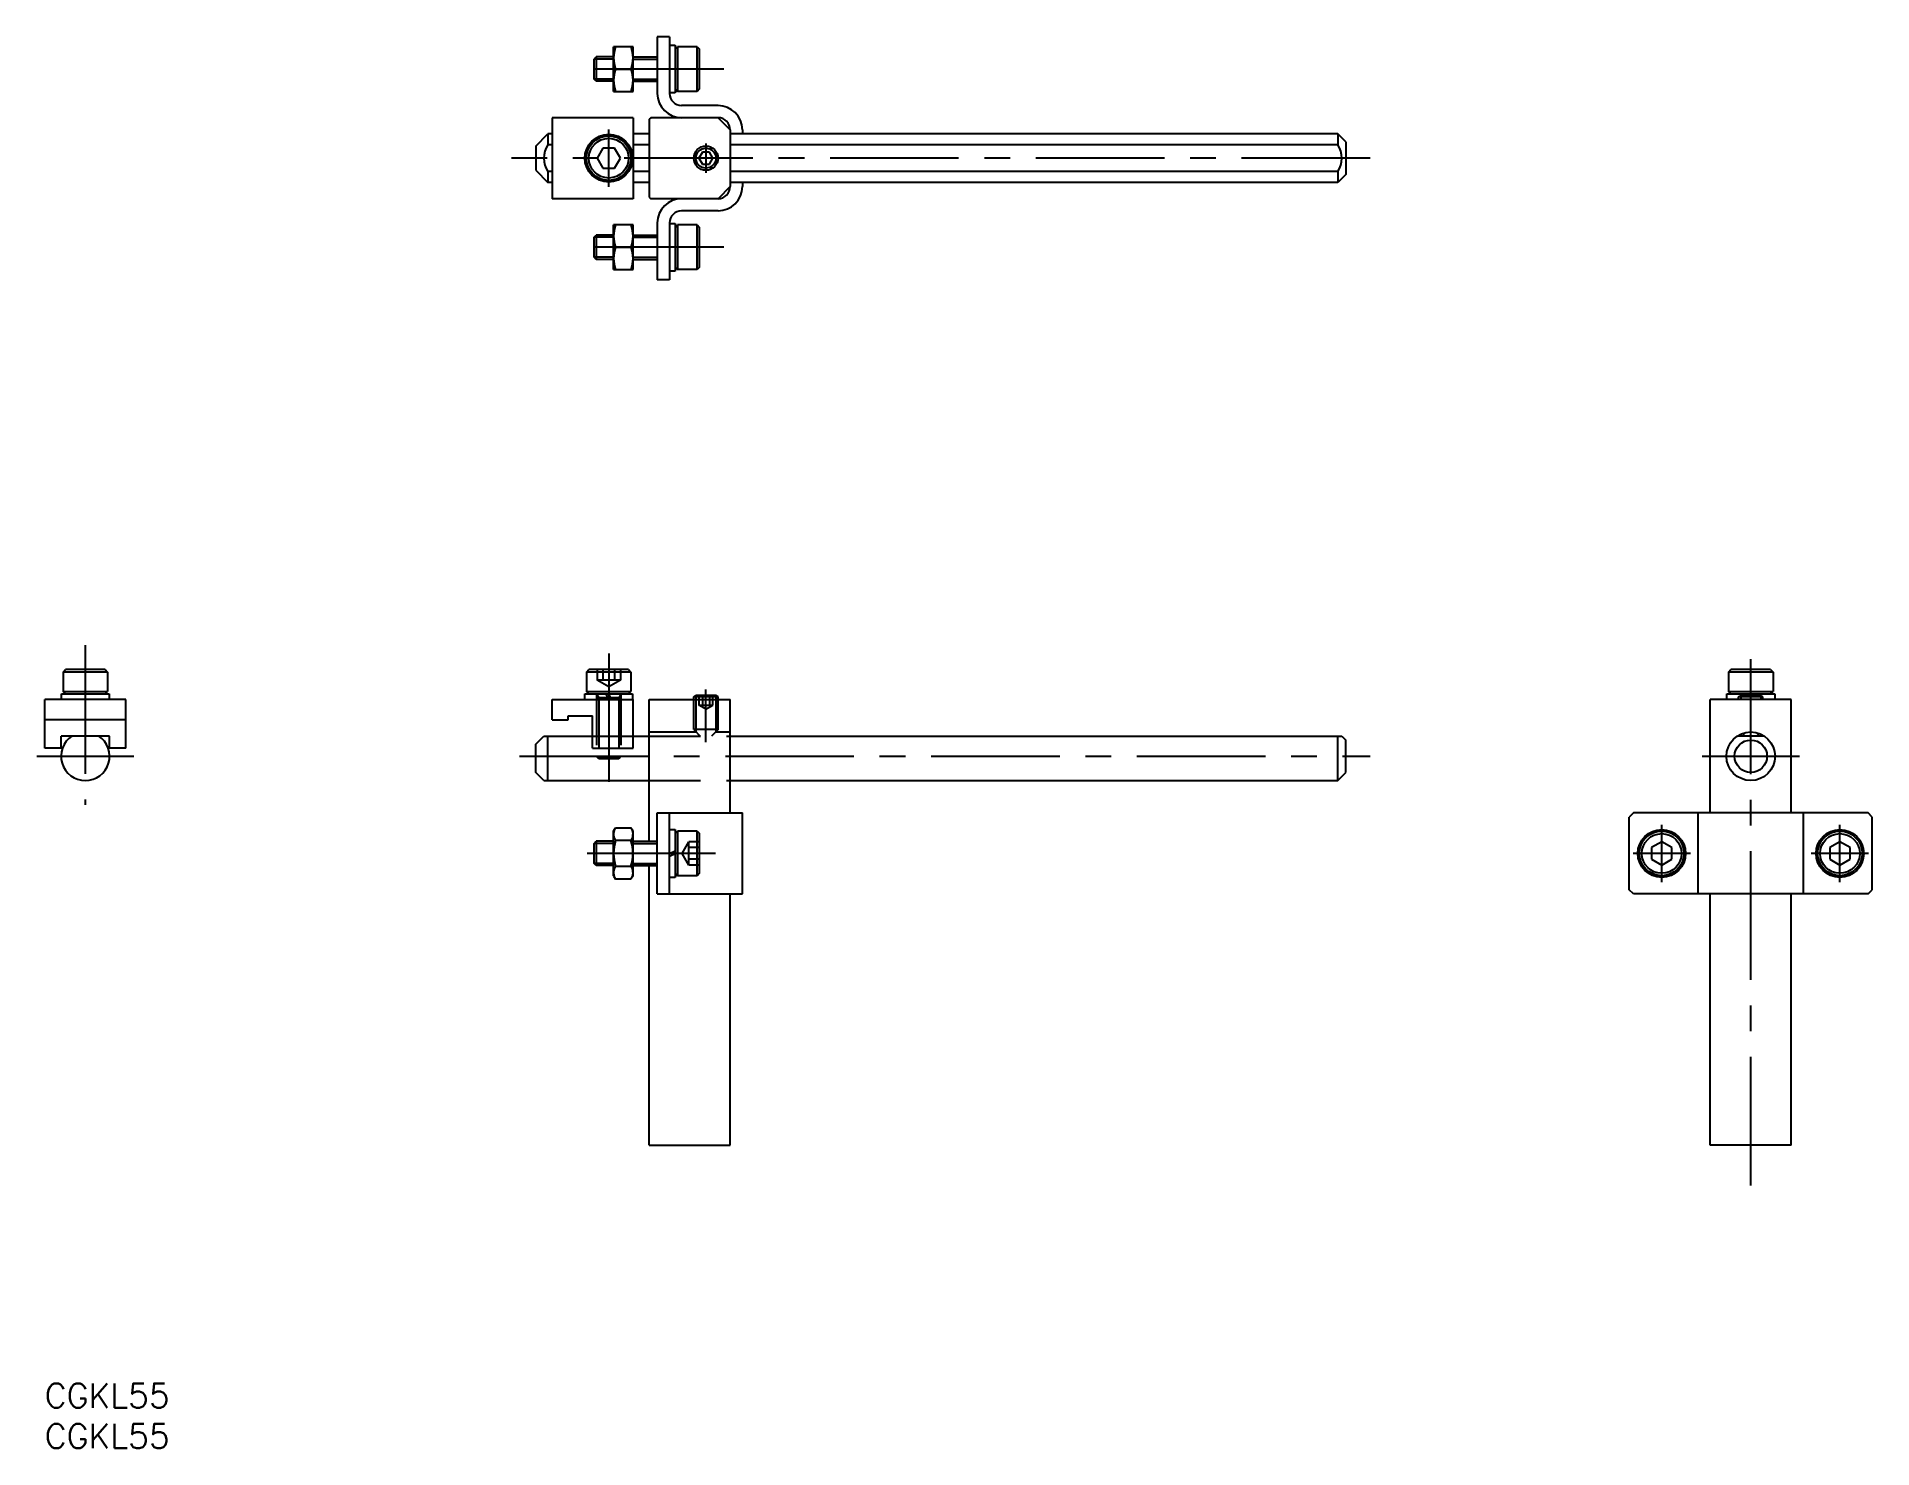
# Model space of a CAD drawing. Extents: x -1 to 226, y -8 to 166.
import ezdxf

# ---------------------------------------------------------------- set-up
doc = ezdxf.new("R2010")
doc.units = 0
doc.header["$LTSCALE"] = 0.5
doc.linetypes.add('CENTER', pattern=[50.8, 31.75, -6.35, 6.35, -6.35])
doc.linetypes.add('DASHED', pattern=[19.05, 12.7, -6.35])
doc.layers.get('0').update_dxf_attribs({"linetype": 'CONTINUOUS'})
doc.layers.add('CENTER', color=1, linetype='CENTER')
doc.styles.get("Standard").update_dxf_attribs({"font": 'txt.shx', "height": 3, "bigfont": 'bigfont.shx'})

# ---------------------------------------------------------------- blocks, each defined once
blk = doc.blocks.new('*U53')
at = {"color": 7, "linetype": 'CONTINUOUS'}
blk.add_text('CGKL55', height=3, dxfattribs=at).set_placement((0, -3))
blk = doc.blocks.new('*U54')
at = {"color": 7, "linetype": 'CONTINUOUS'}
blk.add_text('CGKL55', height=3, dxfattribs=at).set_placement((0, -8))

msp = doc.modelspace()

# ---------------------------------------------------------------- linework, layer by layer
at = {"color": 7, "linetype": 'CONTINUOUS'}
for p, q in [((77.12, 166.28), (75.62, 166.28)), ((75.62, 166.28), (75.62, 159.28)), ((77.12, 166.28), (77.12, 159.28)), ((67.82, 163.51), (68.09, 163.78)), ((67.82, 161.05), (67.82, 163.51)), ((70.22, 163.78), (68.09, 163.78)), ((68.09, 163.78), (68.09, 160.78)), ((70.22, 159.53), (70.22, 165.03)), ((72.62, 165.03), (70.22, 165.03)), ((72.62, 159.53), (72.62, 165.03)), ((72.62, 163.78), (75.62, 163.78)), ((77.12, 165.23), (77.82, 165.23)), ((77.82, 165.23), (77.82, 159.33)), ((77.82, 164.73), (78.12, 165.03)), ((80.52, 165.03), (78.12, 165.03)), ((78.12, 165.03), (78.12, 159.53)), ((80.52, 165.03), (80.82, 164.73)), ((80.52, 159.53), (80.52, 165.03)), ((80.82, 159.83), (80.82, 164.73)), ((68.09, 160.78), (67.82, 161.05)), ((70.46, 162.28), (72.37, 162.28)), ((70.22, 160.78), (68.09, 160.78)), ((70.22, 159.53), (72.62, 159.53)), ((72.62, 160.78), (75.62, 160.78)), ((77.82, 159.33), (77.12, 159.33)), ((77.82, 159.83), (78.12, 159.53)), ((80.52, 159.53), (78.12, 159.53)), ((80.82, 159.83), (80.52, 159.53)), ((83.12, 157.78), (78.62, 157.78)), ((60.62, 152.78), (62.12, 154.28)), ((62.12, 154.28), (62.12, 152.93)), ((62.62, 154.28), (62.12, 154.28)), ((72.62, 156.28), (62.62, 156.28)), ((62.62, 156.28), (62.62, 146.28)), ((72.62, 156.28), (72.62, 146.28)), ((74.62, 154.28), (72.62, 154.28)), ((74.82, 156.28), (74.62, 156.08)), ((74.62, 156.08), (74.62, 146.48)), ((83.12, 156.28), (74.82, 156.28)), ((83.12, 156.28), (78.62, 156.28)), ((83.12, 156.28), (84.62, 154.78)), ((84.62, 154.78), (84.62, 147.78)), ((159.62, 154.28), (84.62, 154.28)), ((86.12, 154.78), (86.12, 154.28)), ((160.62, 153.28), (159.62, 154.28)), ((159.62, 154.28), (159.62, 152.93)), ((60.62, 152.78), (60.62, 149.78)), ((62.62, 152.93), (62.12, 152.93)), ((68.9, 152.53), (68.18, 151.28)), ((70.34, 152.53), (68.9, 152.53)), ((71.06, 151.28), (70.34, 152.53)), ((74.62, 152.93), (72.62, 152.93)), ((81.19, 152.03), (80.75, 151.28)), ((82.05, 152.03), (81.19, 152.03)), ((82.48, 151.28), (82.05, 152.03)), ((159.62, 152.93), (84.62, 152.93)), ((160.62, 153.28), (160.62, 149.28)), ((60.62, 149.78), (62.12, 148.28)), ((62.62, 149.62), (62.12, 149.62)), ((62.12, 149.62), (62.12, 148.28)), ((68.18, 151.28), (68.9, 150.03)), ((68.9, 150.03), (70.34, 150.03)), ((70.34, 150.03), (71.06, 151.28)), ((74.62, 149.62), (72.62, 149.62)), ((80.75, 151.28), (81.19, 150.53)), ((81.19, 150.53), (82.05, 150.53)), ((82.05, 150.53), (82.48, 151.28)), ((159.62, 149.62), (84.62, 149.62)), ((159.62, 149.62), (159.62, 148.28)), ((62.62, 148.28), (62.12, 148.28)), ((74.62, 148.28), (72.62, 148.28)), ((84.62, 147.78), (83.12, 146.28)), ((159.62, 148.28), (84.62, 148.28)), ((86.12, 148.28), (86.12, 147.78)), ((160.62, 149.28), (159.62, 148.28)), ((72.62, 146.28), (62.62, 146.28)), ((74.62, 146.48), (74.82, 146.28)), ((83.12, 146.28), (74.82, 146.28)), ((83.12, 146.28), (78.62, 146.28)), ((70.22, 137.53), (70.22, 143.03)), ((72.62, 143.03), (70.22, 143.03)), ((72.62, 137.53), (72.62, 143.03)), ((75.62, 143.28), (75.62, 136.28)), ((77.12, 143.28), (77.12, 136.28)), ((77.12, 143.23), (77.82, 143.23)), ((77.82, 143.23), (77.82, 137.33)), ((77.82, 142.73), (78.12, 143.03)), ((80.52, 143.03), (78.12, 143.03)), ((78.12, 143.03), (78.12, 137.53)), ((83.12, 144.78), (78.62, 144.78)), ((80.52, 143.03), (80.82, 142.73)), ((80.52, 137.53), (80.52, 143.03)), ((67.82, 141.51), (68.09, 141.78)), ((67.82, 139.05), (67.82, 141.51)), ((70.22, 141.78), (68.09, 141.78)), ((68.09, 141.78), (68.09, 138.78)), ((72.62, 141.78), (75.62, 141.78)), ((80.82, 137.83), (80.82, 142.73)), ((68.09, 138.78), (67.82, 139.05)), ((70.22, 138.78), (68.09, 138.78)), ((70.46, 140.28), (72.37, 140.28)), ((72.62, 138.78), (75.62, 138.78)), ((70.22, 137.53), (72.62, 137.53)), ((77.12, 136.28), (75.62, 136.28)), ((77.82, 137.33), (77.12, 137.33)), ((77.82, 137.83), (78.12, 137.53)), ((80.52, 137.53), (78.12, 137.53)), ((80.82, 137.83), (80.52, 137.53)), ((2.25, 87.84), (2.55, 88.14)), ((2.25, 87.84), (2.25, 85.44)), ((7.75, 87.84), (2.25, 87.84)), ((7.45, 88.14), (2.55, 88.14)), ((7.45, 88.14), (7.75, 87.84)), ((7.75, 87.84), (7.75, 85.44)), ((66.87, 87.84), (67.17, 88.14)), ((66.87, 87.84), (66.87, 85.44)), ((72.37, 87.84), (66.87, 87.84)), ((72.07, 88.14), (67.17, 88.14)), ((72.07, 88.14), (72.37, 87.84)), ((72.37, 87.84), (72.37, 85.44)), ((207.87, 87.84), (208.17, 88.14)), ((207.87, 87.84), (207.87, 85.44)), ((213.37, 87.84), (207.87, 87.84)), ((213.07, 88.14), (208.17, 88.14)), ((213.07, 88.14), (213.37, 87.84)), ((213.37, 87.84), (213.37, 85.44)), ((0, 78.44), (0, 84.44)), ((10, 84.44), (0, 84.44)), ((2.05, 85.14), (7.95, 85.14)), ((2.05, 84.44), (2.05, 85.14)), ((7.95, 84.44), (2.05, 84.44)), ((2.55, 85.14), (2.25, 85.44)), ((2.25, 85.44), (7.75, 85.44)), ((7.45, 85.14), (7.75, 85.44)), ((7.95, 85.14), (7.95, 84.44)), ((10, 78.44), (10, 84.44)), ((62.62, 84.44), (72.62, 84.44)), ((62.62, 81.94), (62.62, 84.44)), ((66.67, 85.14), (72.57, 85.14)), ((66.67, 84.44), (66.67, 85.14)), ((67.17, 85.14), (66.87, 85.44)), ((66.87, 85.44), (72.37, 85.44)), ((69.62, 84.44), (69.29, 85.14)), ((69.95, 84.44), (69.62, 85.14)), ((72.07, 85.14), (72.37, 85.44)), ((72.57, 85.14), (72.57, 84.44)), ((72.62, 78.44), (72.62, 84.44)), ((74.62, 84.44), (84.62, 84.44)), ((74.62, 66.94), (74.62, 84.44)), ((80.12, 84.78), (80.39, 84.94)), ((80.12, 84.44), (80.12, 84.78)), ((83.12, 84.78), (80.12, 84.78)), ((80.39, 84.94), (80.39, 84.44)), ((82.85, 84.94), (80.39, 84.94)), ((82.85, 84.94), (82.85, 84.44)), ((83.12, 84.78), (82.85, 84.94)), ((83.12, 84.44), (83.12, 84.78)), ((84.62, 70.44), (84.62, 84.44)), ((215.62, 84.44), (205.62, 84.44)), ((205.62, 70.44), (205.62, 84.44)), ((207.67, 85.14), (213.57, 85.14)), ((207.67, 84.44), (207.67, 85.14)), ((208.17, 85.14), (207.87, 85.44)), ((207.87, 85.44), (213.37, 85.44)), ((209.12, 84.78), (209.39, 84.94)), ((209.12, 84.44), (209.12, 84.78)), ((212.12, 84.78), (209.12, 84.78)), ((211.85, 84.94), (209.39, 84.94)), ((210.39, 84.94), (210.29, 85.14)), ((210.71, 84.94), (210.62, 85.14)), ((212.12, 84.78), (211.85, 84.94)), ((212.12, 84.44), (212.12, 84.78)), ((213.07, 85.14), (213.37, 85.44)), ((213.57, 85.14), (213.57, 84.44)), ((215.62, 70.44), (215.62, 84.44)), ((10, 81.94), (0, 81.94)), ((62.62, 81.94), (64.62, 81.94)), ((64.62, 81.94), (64.62, 82.44)), ((64.62, 82.44), (67.62, 82.44)), ((67.62, 78.44), (67.62, 82.44)), ((2, 78.44), (2, 79.94)), ((8, 79.94), (2, 79.94)), ((6.66, 79.94), (3.34, 79.94)), ((8, 78.44), (8, 79.94)), ((60.62, 78.94), (61.62, 79.94)), ((61.62, 79.94), (67.62, 79.94)), ((62.12, 74.44), (62.12, 79.94)), ((72.62, 79.94), (74.62, 79.94)), ((84.62, 79.94), (160.12, 79.94)), ((159.62, 74.44), (159.62, 79.94)), ((160.12, 79.94), (160.62, 79.44)), ((160.62, 75.44), (160.62, 79.44)), ((212.28, 79.94), (208.96, 79.94)), ((209.6, 80.26), (209.92, 79.94)), ((211.64, 80.26), (211.32, 79.94)), ((2, 78.44), (0, 78.44)), ((10, 78.44), (8, 78.44)), ((60.62, 75.44), (60.62, 78.94)), ((67.62, 78.44), (72.62, 78.44)), ((61.62, 74.44), (60.62, 75.44)), ((159.62, 74.44), (160.62, 75.44)), ((61.62, 74.44), (74.62, 74.44)), ((84.62, 74.44), (159.62, 74.44)), ((75.62, 70.44), (86.12, 70.44)), ((75.62, 60.44), (75.62, 70.44)), ((77.12, 60.44), (77.12, 70.44)), ((86.12, 60.44), (86.12, 70.44)), ((196.12, 70.44), (195.62, 69.94)), ((225.12, 70.44), (196.12, 70.44)), ((204.12, 60.44), (204.12, 70.44)), ((217.12, 60.44), (217.12, 70.44)), ((225.62, 69.94), (225.12, 70.44)), ((70.22, 68.19), (70.46, 68.61)), ((70.22, 62.69), (70.22, 68.19)), ((70.46, 68.61), (72.37, 68.61)), ((72.62, 68.19), (72.37, 68.61)), ((72.62, 62.69), (72.62, 68.19)), ((77.12, 68.39), (77.82, 68.39)), ((77.82, 68.39), (77.82, 62.49)), ((77.82, 67.89), (78.12, 68.19)), ((80.52, 68.19), (78.12, 68.19)), ((78.12, 68.19), (78.12, 62.69)), ((80.52, 68.19), (80.82, 67.89)), ((80.52, 62.69), (80.52, 68.19)), ((195.62, 60.94), (195.62, 69.94)), ((225.62, 60.94), (225.62, 69.94)), ((67.82, 66.67), (68.09, 66.94)), ((67.82, 64.21), (67.82, 66.67)), ((70.22, 66.94), (68.09, 66.94)), ((68.09, 66.94), (68.09, 63.94)), ((72.37, 67.03), (70.46, 67.03)), ((72.62, 66.94), (75.62, 66.94)), ((77.12, 65.44), (77.82, 65.76)), ((80.82, 62.99), (80.82, 67.89)), ((196.69, 65.76), (196.89, 65.76)), ((199.62, 66.88), (198.37, 66.16)), ((198.37, 66.16), (198.37, 64.72)), ((200.87, 66.16), (199.62, 66.88)), ((200.87, 64.72), (200.87, 66.16)), ((218.69, 65.76), (218.89, 65.76)), ((221.62, 66.88), (220.37, 66.16)), ((220.37, 66.16), (220.37, 64.72)), ((222.87, 66.16), (221.62, 66.88)), ((222.87, 64.72), (222.87, 66.16)), ((68.09, 63.94), (67.82, 64.21)), ((70.22, 63.94), (68.09, 63.94)), ((70.46, 63.85), (72.37, 63.85)), ((72.62, 63.94), (75.62, 63.94)), ((74.62, 29.44), (74.62, 63.94)), ((77.12, 65.11), (77.82, 65.44)), ((196.67, 65.44), (196.87, 65.44)), ((198.37, 64.72), (199.62, 63.99)), ((199.62, 63.99), (200.87, 64.72)), ((218.67, 65.44), (218.87, 65.44)), ((220.37, 64.72), (221.62, 63.99)), ((221.62, 63.99), (222.87, 64.72)), ((70.22, 62.69), (70.46, 62.26)), ((72.37, 62.26), (70.46, 62.26)), ((72.62, 62.69), (72.37, 62.26)), ((77.82, 62.49), (77.12, 62.49)), ((77.82, 62.99), (78.12, 62.69)), ((80.52, 62.69), (78.12, 62.69)), ((80.82, 62.99), (80.52, 62.69)), ((74.62, 55.04), (74.62, 59.34)), ((75.62, 60.44), (86.12, 60.44)), ((84.62, 29.44), (84.62, 60.44)), ((196.12, 60.44), (195.62, 60.94)), ((225.12, 60.44), (196.12, 60.44)), ((205.62, 29.44), (205.62, 60.44)), ((215.62, 29.44), (215.62, 60.44)), ((225.12, 60.44), (225.62, 60.94)), ((74.62, 29.44), (84.62, 29.44)), ((215.62, 29.44), (205.62, 29.44))]:
    msp.add_line(p, q, dxfattribs=at)
at = {"color": 3, "linetype": 'CONTINUOUS'}
for p, q in [((70.22, 163.51), (67.82, 163.51)), ((72.62, 163.51), (75.62, 163.51)), ((70.22, 161.05), (67.82, 161.05)), ((72.62, 161.05), (75.62, 161.05)), ((70.22, 141.51), (67.82, 141.51)), ((72.62, 141.51), (75.62, 141.51)), ((70.22, 139.05), (67.82, 139.05)), ((72.62, 139.05), (75.62, 139.05)), ((209.39, 84.94), (209.39, 84.44)), ((211.85, 84.94), (211.85, 84.44)), ((70.22, 66.67), (67.82, 66.67)), ((72.62, 66.67), (75.62, 66.67)), ((70.22, 64.21), (67.82, 64.21)), ((72.62, 64.21), (75.62, 64.21))]:
    msp.add_line(p, q, dxfattribs=at)
at = {"color": 3, "linetype": 'DASHED'}
for p, q in [((68.18, 88.14), (68.18, 86.84)), ((71.06, 86.84), (68.18, 86.84)), ((69.62, 86), (68.18, 86.84)), ((68.9, 88.14), (68.9, 86.84)), ((71.06, 86.84), (69.62, 86)), ((70.34, 88.14), (70.34, 86.84)), ((71.06, 88.14), (71.06, 86.84)), ((68.12, 85.14), (68.39, 84.67)), ((68.12, 85.14), (68.12, 77.41)), ((71.12, 84.67), (68.12, 84.67)), ((68.39, 84.67), (68.39, 77.14)), ((71.12, 85.14), (70.85, 84.67)), ((70.85, 84.67), (70.85, 77.14)), ((71.12, 85.14), (71.12, 77.41)), ((80.12, 80.74), (80.12, 84.44)), ((80.39, 84.44), (80.39, 80.47)), ((80.75, 84.94), (80.75, 83.74)), ((81.19, 84.94), (81.19, 83.74)), ((82.05, 84.94), (82.05, 83.74)), ((82.48, 83.74), (82.48, 84.94)), ((82.85, 84.44), (82.85, 80.47)), ((83.12, 80.74), (83.12, 84.44)), ((81.62, 83.24), (80.75, 83.74)), ((80.75, 83.74), (82.48, 83.74)), ((81.62, 83.24), (82.48, 83.74)), ((67.62, 79.94), (72.62, 79.94)), ((74.62, 80.44), (80.42, 80.44)), ((74.62, 79.94), (84.62, 79.94)), ((80.12, 80.74), (80.92, 79.94)), ((83.12, 80.74), (80.12, 80.74)), ((83.12, 80.74), (82.32, 79.94)), ((82.82, 80.44), (84.62, 80.44)), ((68.39, 77.14), (68.12, 77.41)), ((68.12, 77.41), (71.12, 77.41)), ((70.85, 77.14), (68.39, 77.14)), ((71.12, 77.41), (70.85, 77.14)), ((74.62, 74.44), (84.62, 74.44)), ((78.69, 65.44), (79.52, 66.88)), ((79.52, 63.99), (79.52, 66.88)), ((80.82, 66.88), (79.52, 66.88)), ((80.82, 66.16), (79.52, 66.16)), ((79.52, 63.99), (78.69, 65.44)), ((80.82, 64.72), (79.52, 64.72)), ((80.82, 63.99), (79.52, 63.99))]:
    msp.add_line(p, q, dxfattribs=at)
at = {"color": 7, "linetype": 'CONTINUOUS'}
for centre, radius in [((69.62, 151.28), 2.95), ((69.62, 151.28), 2.75), ((69.62, 151.28), 2.45), ((81.62, 151.28), 1.5), ((81.62, 151.28), 1.23), ((210.62, 77.44), 3), ((210.62, 77.44), 2), ((199.62, 65.44), 2.95), ((199.62, 65.44), 2.75), ((221.62, 65.44), 2.95), ((221.62, 65.44), 2.75), ((199.62, 65.44), 2.45), ((221.62, 65.44), 2.45)]:
    msp.add_circle(centre, radius, dxfattribs=at)
for centre, radius, start, end in [((74.19, 163.65), 3.97, 159.7438, 200.2562), ((68.65, 163.65), 3.97, 339.7438, 20.2562), ((74.19, 160.9), 3.97, 159.7438, 200.2562), ((68.65, 160.9), 3.97, 339.7438, 20.2562), ((78.62, 159.28), 3, 180, 270), ((78.62, 159.28), 1.5, 180, 270), ((83.12, 154.78), 3, 0, 90), ((83.12, 154.78), 1.5, 0, 90), ((64.62, 151.28), 3, 146.4427, 213.5573), ((157.12, 151.28), 3, 326.4427, 33.5573), ((83.12, 147.78), 3, 270, 0), ((83.12, 147.78), 1.5, 270, 0), ((78.62, 143.28), 3, 90, 180), ((74.19, 141.65), 3.97, 159.7438, 200.2562), ((68.65, 141.65), 3.97, 339.7438, 20.2562), ((78.62, 143.28), 1.5, 90, 180), ((74.19, 138.9), 3.97, 159.7438, 200.2562), ((68.65, 138.9), 3.97, 339.7438, 20.2562), ((5, 77.44), 3, 123.5573, 56.4427), ((71.62, 67.82), 1.41, 154.3842, 214.3842), ((71.21, 67.82), 1.41, 325.6158, 25.6158), ((75.47, 65.44), 5.25, 162.412, 197.588), ((67.36, 65.44), 5.25, 342.412, 17.588), ((71.62, 63.06), 1.41, 145.6158, 205.6158), ((71.21, 63.06), 1.41, 334.3842, 34.3842)]:
    msp.add_arc(centre, radius, start, end, dxfattribs=at)
at = {"layer": 'CENTER', "color": 1, "linetype": 'CENTER'}
for p, q in [((83.82, 162.28), (66.82, 162.28)), ((69.62, 147.74), (69.62, 154.82)), ((81.62, 153.08), (81.62, 149.48)), ((163.62, 151.28), (57.62, 151.28)), ((83.82, 140.28), (66.82, 140.28)), ((5, 91.14), (5, 71.44)), ((69.62, 90.14), (69.62, 73.14)), ((210.62, 24.44), (210.62, 89.44)), ((81.62, 79.19), (81.62, 85.69)), ((-1, 77.44), (11, 77.44)), ((58.62, 77.44), (163.62, 77.44)), ((204.62, 77.44), (216.62, 77.44)), ((199.62, 61.9), (199.62, 68.98)), ((221.62, 61.9), (221.62, 68.98)), ((82.82, 65.44), (65.82, 65.44)), ((203.16, 65.44), (196.08, 65.44)), ((225.16, 65.44), (218.08, 65.44))]:
    msp.add_line(p, q, dxfattribs=at)

# ---------------------------------------------------------------- block references
at = {"color": 7, "linetype": 'CONTINUOUS'}
for name in ['*U53', '*U54']:
    msp.add_blockref(name, (0, 0), dxfattribs=at)

doc.saveas('drawing.dxf')
